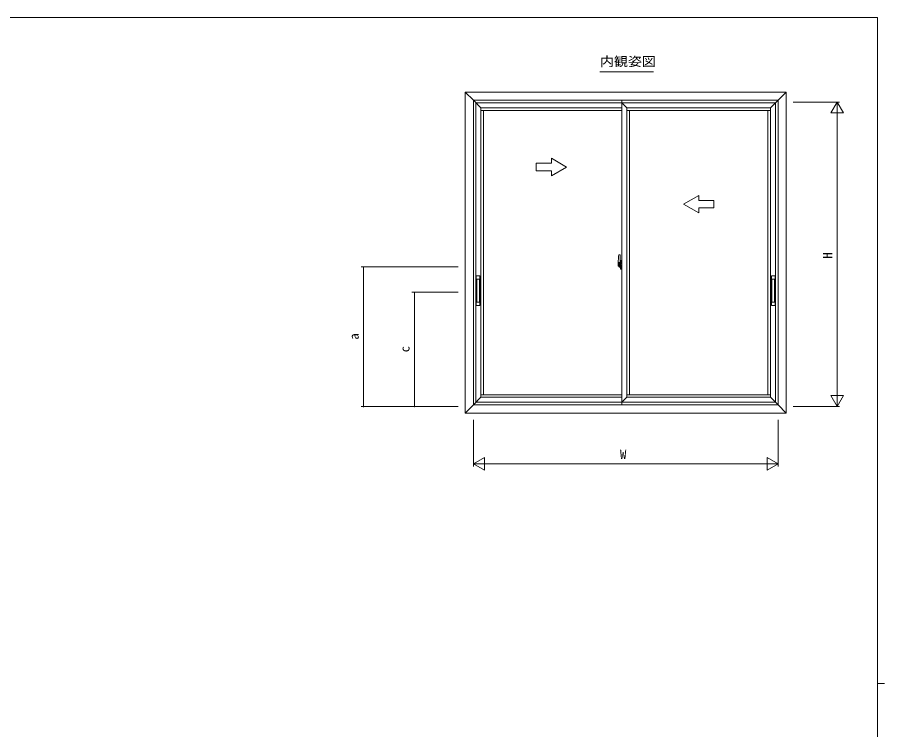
# Model space of a CAD drawing. Units: millimetres on the paper. Extents: x -420 to 373, y -297 to 267.
# Drawn here: x 13.5 to 355.1, y -16.3 to 264.4 of the extents above; entities that cross this region are included whole.
import ezdxf
from ezdxf.enums import TextEntityAlignment as Align

# ---------------------------------------------------------------- set-up
doc = ezdxf.new("R2010")
doc.units = ezdxf.units.MM
doc.linetypes.add('CHAIN2', pattern=[12, 9, -1, 1, -1])
for name, color, linetype, lineweight in [('0-1_YKK_ZWAK', 7, 'Continuous', 9), ('0-3_YKK_12', 2, 'Continuous', 9), ('0-4_YKK_D', 6, 'Continuous', 9), ('0-5_YKK_A1', 4, 'Continuous', 9)]:
    doc.layers.add(name, color=color, linetype=linetype, lineweight=lineweight)
doc.layers.add('0-2_USER1', color=3, linetype='Continuous')
doc.styles.add('ＭＳ ゴシック', font='')
doc.styles.get('ＭＳ ゴシック').set_extended_font_data('MS Gothic')

msp = doc.modelspace()

# ---------------------------------------------------------------- linework, layer by layer
at = {"layer": '0-1_YKK_ZWAK'}
for p, q in [((352.3, 264.425), (-417.7, 264.425)), ((352.3, 264.425), (352.3, -260.575)), ((352.3, 1.925), (355.1, 1.925))]:
    msp.add_line(p, q, dxfattribs=at)
at = {"layer": '0-3_YKK_12'}
msp.add_line((242.97, 242.997), (264.09, 242.997), dxfattribs=at)
at = {"layer": '0-4_YKK_D'}
for p, q in [((319.108, 231.062), (337.34, 231.062)), ((336.34, 231.062), (333.839, 226.731)), ((336.34, 231.062), (338.84, 226.731)), ((336.34, 231.062), (336.34, 222.401)), ((333.839, 226.731), (338.84, 226.731)), ((336.34, 116.062), (336.34, 226.062)), ((187.138, 166.062), (148.84, 166.062)), ((149.84, 111.062), (149.84, 166.062)), ((187.138, 156.062), (168.84, 156.062)), ((169.84, 156.062), (169.84, 111.062)), ((336.34, 111.062), (336.34, 119.722)), ((336.34, 111.062), (333.839, 115.392)), ((338.84, 115.392), (333.839, 115.392)), ((336.34, 111.062), (338.84, 115.392)), ((187.138, 111.062), (148.84, 111.062)), ((187.138, 111.062), (168.84, 111.062)), ((319.108, 111.062), (337.34, 111.062)), ((193.123, 105.777), (193.123, 87.477)), ((313.123, 105.777), (313.123, 87.477)), ((193.123, 88.477), (197.454, 90.977)), ((197.454, 85.977), (197.454, 90.977)), ((313.123, 88.477), (308.793, 90.977)), ((308.793, 90.977), (308.793, 85.977)), ((193.123, 88.477), (197.454, 85.977)), ((193.123, 88.477), (201.784, 88.477)), ((198.123, 88.477), (308.123, 88.477)), ((313.123, 88.477), (304.463, 88.477)), ((313.123, 88.477), (308.793, 85.977))]:
    msp.add_line(p, q, dxfattribs=at)
for centre, start, end in [((149.84, 166.062), 90, 270), ((149.84, 166.062), 270, 90), ((169.84, 156.062), 90, 270), ((169.84, 156.062), 270, 90), ((149.84, 111.062), 90, 270), ((149.84, 111.062), 270, 90), ((169.84, 111.062), 90, 270), ((169.84, 111.062), 270, 90)]:
    msp.add_arc(centre, 0.106, start, end, dxfattribs=at)
at = {"layer": '0-5_YKK_A1'}
for p, q in [((189.84, 108.477), (189.84, 234.977)), ((189.84, 234.977), (316.34, 234.977)), ((193.089, 231.727), (189.84, 234.977)), ((313.09, 231.727), (316.34, 234.977)), ((193.089, 111.727), (193.089, 231.727)), ((193.089, 231.727), (313.09, 231.727)), ((196.09, 228.727), (193.089, 231.727)), ((194.089, 112.727), (194.089, 230.727)), ((194.089, 230.727), (312.089, 230.727)), ((251.589, 111.727), (251.589, 231.727)), ((253.589, 228.727), (251.589, 230.727)), ((313.09, 231.727), (310.089, 228.727)), ((312.089, 112.727), (312.089, 230.727)), ((313.09, 111.727), (313.09, 231.727)), ((251.589, 228.727), (196.09, 228.727)), ((196.09, 227.727), (251.589, 227.727)), ((197.09, 115.727), (197.09, 227.727)), ((253.589, 227.727), (310.089, 227.727)), ((254.59, 115.727), (254.59, 227.727)), ((309.09, 115.727), (309.09, 227.727)), ((229.839, 205.405), (223.84, 208.87)), ((223.84, 206.905), (223.84, 208.87)), ((229.839, 205.405), (223.84, 201.941)), ((223.84, 201.941), (223.84, 203.906)), ((275.84, 190.793), (281.839, 194.257)), ((281.839, 192.293), (281.839, 194.257)), ((275.84, 190.793), (281.839, 187.329)), ((281.839, 187.329), (281.839, 189.293)), ((250.43, 170.886), (250.864, 170.901)), ((250.889, 170.876), (250.889, 167.617)), ((250.19, 168.632), (250.19, 166.415)), ((250.777, 167.769), (250.39, 167.769)), ((250.39, 166.71), (250.39, 167.769)), ((250.415, 167.697), (250.777, 167.697)), ((250.415, 166.717), (250.415, 167.697)), ((250.815, 167.492), (250.815, 167.542)), ((250.875, 167.617), (250.875, 167.32)), ((250.889, 167.617), (250.875, 167.617)), ((250.889, 167.098), (250.889, 167.45)), ((250.89, 167.657), (250.89, 167.098)), ((250.914, 167.475), (251.014, 167.477)), ((251.014, 168.582), (251.014, 167.677)), ((251.14, 167.677), (251.014, 167.677)), ((251.014, 167.31), (251.014, 167.623)), ((251.165, 167.652), (251.039, 167.648)), ((251.04, 167.652), (251.04, 167.677)), ((251.165, 167.652), (251.04, 167.652)), ((251.14, 168.632), (251.065, 168.632)), ((251.14, 168.632), (251.14, 167.677)), ((251.14, 168.607), (251.165, 168.607)), ((251.165, 168.637), (251.589, 168.652)), ((251.165, 168.637), (251.165, 167.652)), ((251.165, 168.607), (251.165, 167.652)), ((251.43, 167.417), (251.27, 167.417)), ((251.589, 168.652), (251.589, 165.152)), ((250.238, 166.365), (250.445, 166.358)), ((250.39, 166.707), (250.39, 166.71)), ((250.391, 166.66), (250.39, 166.707)), ((250.39, 166.67), (250.39, 166.707)), ((250.445, 166.53), (250.445, 166.358)), ((250.659, 166.53), (250.445, 166.53)), ((250.48, 166.461), (250.445, 166.461)), ((250.48, 166.413), (250.714, 166.413)), ((250.48, 166.282), (250.48, 166.413)), ((250.48, 166.267), (250.48, 166.282)), ((250.48, 166.267), (250.768, 166.267)), ((250.59, 166.014), (250.59, 165.964)), ((250.777, 165.964), (250.59, 165.964)), ((250.615, 166.039), (250.777, 166.039)), ((250.659, 166.537), (250.659, 166.502)), ((250.7, 166.537), (250.659, 166.537)), ((250.7, 167.32), (250.7, 166.502)), ((250.875, 167.32), (250.7, 167.32)), ((250.714, 166.988), (250.7, 166.988)), ((250.714, 166.875), (250.714, 167.073)), ((250.714, 166.874), (250.714, 166.875)), ((250.714, 166.874), (250.815, 166.874)), ((250.714, 166.8), (250.714, 166.874)), ((250.714, 166.8), (250.815, 166.8)), ((250.714, 166.754), (250.714, 166.8)), ((250.714, 166.754), (250.815, 166.754)), ((250.714, 166.561), (250.714, 166.754)), ((250.714, 166.561), (250.815, 166.561)), ((250.714, 166.507), (250.714, 166.561)), ((250.714, 166.507), (250.815, 166.507)), ((250.714, 166.502), (250.714, 166.507)), ((250.815, 166.461), (250.802, 166.461)), ((250.815, 167.32), (250.815, 167.098)), ((250.89, 167.201), (250.815, 167.201)), ((250.985, 166.875), (250.815, 166.875)), ((250.815, 166.874), (250.815, 166.875)), ((250.815, 166.874), (250.815, 166.076)), ((250.815, 166.8), (250.815, 166.874)), ((250.815, 166.754), (250.815, 166.8)), ((250.815, 166.561), (250.815, 166.754)), ((250.815, 166.731), (250.815, 166.461)), ((250.815, 166.507), (250.815, 166.561)), ((250.815, 166.502), (250.815, 166.507)), ((250.815, 166.502), (250.815, 166.371)), ((250.815, 166.371), (250.815, 166.359)), ((250.815, 166.359), (250.815, 166.307)), ((250.889, 167.159), (250.889, 167.394)), ((250.889, 166.354), (250.889, 166.875)), ((250.89, 166.875), (250.89, 166.076)), ((251.014, 166.327), (250.914, 166.329)), ((251.014, 166.182), (251.014, 166.494)), ((251.014, 165.222), (251.014, 166.127)), ((251.14, 166.127), (251.014, 166.127)), ((251.165, 166.152), (251.039, 166.157)), ((251.04, 166.152), (251.04, 166.127)), ((251.165, 166.152), (251.04, 166.152)), ((251.063, 167.237), (251.063, 166.568)), ((251.14, 165.172), (251.065, 165.172)), ((251.075, 167.236), (251.075, 166.219)), ((251.56, 167.276), (251.099, 167.26)), ((251.099, 166.194), (251.56, 166.178)), ((251.14, 166.302), (251.14, 166.245)), ((251.14, 165.172), (251.14, 166.127)), ((251.14, 165.197), (251.165, 165.197)), ((251.514, 166.327), (251.165, 166.327)), ((251.165, 166.22), (251.514, 166.22)), ((251.165, 165.197), (251.165, 166.152)), ((251.245, 167.392), (251.245, 167.322)), ((251.27, 167.297), (251.43, 167.297)), ((251.455, 167.392), (251.455, 167.322)), ((251.54, 166.302), (251.54, 166.245)), ((251.575, 167.262), (251.575, 166.193)), ((251.575, 167.262), (251.575, 167.256)), ((251.589, 167.04), (251.575, 167.04)), ((251.589, 166.715), (251.575, 166.715)), ((194.19, 162.452), (194.19, 151.002)), ((195.59, 162.552), (194.29, 162.552)), ((194.415, 161.127), (194.415, 152.327)), ((195.364, 161.227), (194.515, 161.227)), ((195.465, 161.127), (195.465, 152.327)), ((195.69, 151.002), (195.69, 162.452)), ((310.49, 151.002), (310.49, 162.452)), ((310.59, 162.552), (311.889, 162.552)), ((310.715, 161.127), (310.715, 152.327)), ((310.815, 161.227), (311.665, 161.227)), ((311.764, 161.127), (311.764, 152.327)), ((311.99, 162.452), (311.99, 151.002)), ((194.29, 150.902), (195.59, 150.902)), ((195.364, 152.227), (194.515, 152.227)), ((311.889, 150.902), (310.59, 150.902)), ((310.815, 152.227), (311.665, 152.227)), ((196.09, 114.727), (193.089, 111.727)), ((196.09, 115.727), (251.589, 115.727)), ((253.589, 114.727), (251.589, 112.727)), ((253.589, 115.727), (310.089, 115.727)), ((310.089, 114.727), (313.09, 111.727)), ((193.089, 111.727), (189.84, 108.477)), ((193.089, 111.727), (313.09, 111.727)), ((194.089, 112.727), (312.089, 112.727)), ((313.09, 111.727), (316.34, 108.477))]:
    msp.add_line(p, q, dxfattribs=at)
at = {"layer": '0-5_YKK_A1', "linetype": 'CHAIN2'}
msp.add_line((251.754, 166.727), (250, 166.727), dxfattribs=at)
at = {"layer": '0-5_YKK_A1'}
for points in [[(189.84, 108.477), (316.34, 108.477), (316.34, 234.977)], [(196.09, 228.727), (196.09, 114.727), (251.589, 114.727)], [(223.84, 206.905), (217.839, 206.905), (217.839, 203.906), (223.84, 203.906)], [(281.839, 192.293), (287.84, 192.293), (287.84, 189.293), (281.839, 189.293)], [(250.815, 167.659), (250.815, 167.32), (250.815, 167.098)], [(250.48, 166.413), (250.48, 166.502), (250.714, 166.502), (250.815, 166.502)], [(250.59, 165.964), (250.568, 165.995), (250.557, 166.011)], [(250.815, 167.098), (250.744, 167.09), (250.714, 167.073)], [(250.815, 166.9), (250.744, 166.892), (250.714, 166.875)], [(250.811, 166.292), (250.808, 166.285), (250.804, 166.28), (250.793, 166.272), (250.778, 166.267), (250.76, 166.267), (250.75, 166.269), (250.738, 166.272), (250.715, 166.282), (250.714, 166.282)], [(250.811, 166.292), (250.814, 166.299), (250.815, 166.307)], [(250.815, 167.098), (250.985, 167.098), (250.985, 166.9)], [(250.815, 166.9), (250.985, 166.9), (250.985, 166.875)], [(251.063, 167.237), (251.062, 167.237), (251.054, 167.238), (251.044, 167.244), (251.032, 167.256), (251.019, 167.282), (251.014, 167.31)], [(251.014, 166.494), (251.015, 166.503), (251.022, 166.532), (251.029, 166.545), (251.039, 166.556), (251.047, 166.563), (251.057, 166.567), (251.063, 166.568)], [(251.076, 167.244), (251.075, 167.24), (251.075, 167.236)], [(251.075, 166.219), (251.075, 166.214), (251.076, 166.21)], [(251.165, 166.152), (251.165, 165.167), (251.589, 165.152)], [(251.575, 167.262), (251.572, 167.269), (251.567, 167.275), (251.559, 167.276)], [(251.559, 166.178), (251.567, 166.18), (251.572, 166.185), (251.575, 166.193)]]:
    msp.add_lwpolyline(points, dxfattribs=at)
msp.add_lwpolyline([(253.589, 114.727), (310.089, 114.727), (310.089, 228.727), (253.589, 228.727)], close=True, dxfattribs=at)
for centre, radius, start, end in [((263.439, 168.591), 13.25, 170.20653, 179.82143), ((250.432, 170.836), 0.05, 91.99998, 170.20653), ((250.865, 170.876), 0.025, 0, 91.99998), ((250.415, 167.722), 0.025, 180, 270), ((250.777, 167.657), 0.113, 0, 90), ((250.777, 167.659), 0.0375, 0, 90), ((250.915, 167.45), 0.025, 91, 180), ((251.065, 168.582), 0.05, 90, 180), ((251.04, 167.623), 0.025, 91.99998, 180), ((251.27, 167.392), 0.025, 90, 180), ((251.43, 167.392), 0.025, 0, 90), ((250.239, 166.415), 0.05, 180, 268), ((251.866, 166.708), 1.476, 179.91893, 190.81317), ((251.697, 166.649), 1.307, 179.53619, 192.85144), ((251.886, 166.677), 1.472, 178.42075, 189.33089), ((251.338, 166.571), 0.933, 188.62914, 193.15749), ((251.697, 166.649), 1.307, 192.85144, 209.23122), ((251.338, 166.571), 0.933, 193.15749, 216.6329), ((251.3, 166.591), 0.88, 189.98209, 192.05296), ((251.3, 166.591), 0.88, 192.05296, 218.82617), ((250.615, 166.014), 0.025, 90, 180), ((250.72, 166.508), 0.095, 266.91231, 356.74059), ((250.777, 166.076), 0.0375, 270, 0), ((250.777, 166.076), 0.113, 270, 0), ((250.915, 166.354), 0.025, 180, 269.00002), ((251.04, 166.182), 0.025, 180, 268), ((251.065, 165.222), 0.05, 180, 270), ((251.1, 167.235), 0.0254, 88.99205, 157.90245), ((251.1, 166.22), 0.0256, 202.43822, 270.66725), ((251.165, 166.302), 0.025, 90, 180), ((251.165, 166.245), 0.025, 180, 270), ((251.27, 167.322), 0.025, 180, 270), ((251.43, 167.322), 0.025, 270, 0), ((251.514, 166.302), 0.025, 0, 90), ((251.514, 166.245), 0.025, 270, 0), ((194.29, 162.452), 0.1, 90, 180), ((194.515, 161.127), 0.1, 90, 180), ((195.364, 161.127), 0.1, 0, 90), ((195.59, 162.452), 0.1, 0, 90), ((310.59, 162.452), 0.1, 90, 180), ((310.815, 161.127), 0.1, 90, 180), ((311.665, 161.127), 0.1, 0, 90), ((311.889, 162.452), 0.1, 0, 90), ((194.29, 151.002), 0.1, 180, 270), ((194.515, 152.327), 0.1, 180, 270), ((195.364, 152.327), 0.1, 270, 0), ((195.59, 151.002), 0.1, 270, 0), ((310.59, 151.002), 0.1, 180, 270), ((310.815, 152.327), 0.1, 180, 270), ((311.665, 152.327), 0.1, 270, 0), ((311.889, 151.002), 0.1, 270, 0)]:
    msp.add_arc(centre, radius, start, end, dxfattribs=at)

# ---------------------------------------------------------------- texts
at = {"layer": '0-2_USER1', "style": 'ＭＳ ゴシック', "width": 1.1}
msp.add_text('内観姿図', height=3.666, dxfattribs=at).set_placement((242.97, 244.097), align=Align.BOTTOM_LEFT)
at = {"layer": '0-4_YKK_D', "color": 3, "style": 'ＭＳ ゴシック'}
for s, p in [('H', (335.54, 169.337)), ('a', (149.04, 137.418)), ('c', (169.04, 132.418))]:
    msp.add_text(s, height=3.666, rotation=90, dxfattribs=at).set_placement(p, align=Align.BOTTOM_LEFT)
msp.add_text('W', height=3.666, dxfattribs=at).set_placement((250.855, 89.277), align=Align.BOTTOM_LEFT)

doc.saveas('drawing.dxf')
